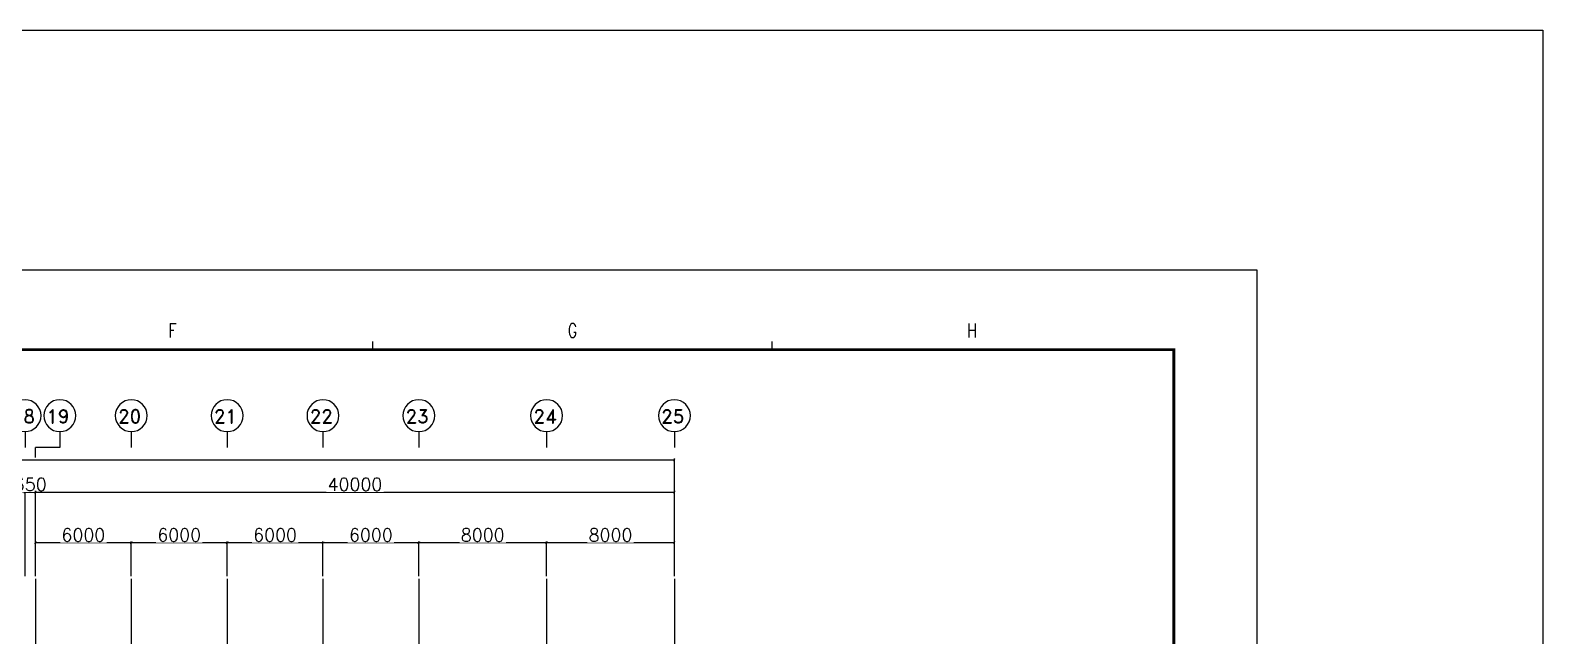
# Model space of a CAD drawing. Header units: millimetres. Extents: x -232466 to 860779, y -177975 to 311634.
# Drawn here: x 766094 to 860779, y 273733 to 311634 of the extents above; entities that cross this region are included whole.
import ezdxf

# ---------------------------------------------------------------- set-up
doc = ezdxf.new("R2010")
doc.units = ezdxf.units.MM
doc.linetypes.add('AXES', pattern=[50.8, 31.75, -6.35, 6.35, -6.35])
doc.linetypes.add('CENTER', pattern=[2, 1.25, -0.25, 0.25, -0.25])
for name, color, linetype in [('Center Line', 1, 'CENTER'), ('dim', 7, 'Continuous'), ('SYM', 7, 'Continuous'), ('TITLEBOX', 7, 'Continuous')]:
    doc.layers.add(name, color=color, linetype=linetype)
doc.styles.add('ROMAND', font='romand')
doc.styles.add('RomanS', font='romans.shx')
doc.styles.add('TBOX', font='romans.shx')
doc.dimstyles.new('HYUNDAI', dxfattribs={"dimscale": 120, "dimtxt": 3, "dimasz": 3, "dimexe": 1, "dimexo": 2, "dimgap": 1, "dimtad": 1, "dimdec": 0, "dimdsep": 46, "dimtxsty": 'RomanS', "dimcen": 0, "dimclrd": 256, "dimclre": 256, "dimclrt": 3, "dimadec": 0, "dimazin": 0, "dimtfac": 1, "dimtdec": 0, "dimtix": 1, "dimtmove": 2, "dimatfit": 3, "dimfxl": 1, "dimtvp": 1, "dimtolj": 1, "dimarcsym": 0})

# ---------------------------------------------------------------- blocks, each defined once
blk = doc.blocks.new('_ArchTick')
at = {"color": 0, "linetype": 'ByBlock', "const_width": 0.15}
blk.add_lwpolyline([(-0.5, -0.5), (0.5, 0.5)], dxfattribs=at)
blk = doc.blocks.new('*D287')
at = {"layer": 'Defpoints', "color": 0}
for p in [(806419, 284742), (666119, 277298), (806419, 277298)]:
    blk.add_point(p, dxfattribs=at)
at = {"layer": 'dim', "lineweight": -2}
for p, q in [((666119, 277458), (666119, 284822)), ((666119, 284742), (806419, 284742)), ((806419, 277458), (806419, 284822))]:
    blk.add_line(p, q, dxfattribs=at)
at = {"layer": 'dim', "lineweight": -2, "xscale": 160, "yscale": 160, "zscale": 160, "rotation": 180}
blk.add_blockref('_ArchTick', (666119, 284742), dxfattribs=at)
at = {"layer": 'dim', "lineweight": -2, "xscale": 160, "yscale": 160, "zscale": 160}
blk.add_blockref('_ArchTick', (806419, 284742), dxfattribs=at)
at = {"layer": 'dim', "color": 0, "insert": (736269, 285222), "char_height": 800, "attachment_point": 5, "style": 'RomanS', "bg_fill": 3, "box_fill_scale": 1.1, "bg_fill_color": 257, "bg_fill_transparency": 0}
blk.add_mtext('\\A1;140300', dxfattribs=at)
blk = doc.blocks.new('*D339')
at = {"layer": 'Defpoints', "color": 0}
for p in [(765769, 277298), (766419, 277298)]:
    blk.add_point(p, dxfattribs=at)
at = {"layer": 'dim', "lineweight": -2}
for p, q in [((765769, 282724), (765609, 282724)), ((765769, 277458), (765769, 282804)), ((765769, 282724), (766419, 282724)), ((766419, 277458), (766419, 282804)), ((766419, 282724), (766579, 282724))]:
    blk.add_line(p, q, dxfattribs=at)
at = {"layer": 'dim', "lineweight": -2, "xscale": 160, "yscale": 160, "zscale": 160}
blk.add_blockref('_ArchTick', (765769, 282724), dxfattribs=at)
at = {"layer": 'dim', "lineweight": -2, "xscale": 160, "yscale": 160, "zscale": 160, "rotation": 180}
blk.add_blockref('_ArchTick', (766419, 282724), dxfattribs=at)
at = {"layer": 'dim', "color": 0, "insert": (766094, 283204), "char_height": 800, "attachment_point": 5, "style": 'RomanS', "bg_fill": 3, "box_fill_scale": 1.1, "bg_fill_color": 257, "bg_fill_transparency": 0}
blk.add_mtext('\\A1;650', dxfattribs=at)
at = {"layer": 'Defpoints', "color": 0}
blk.add_point((766419, 282724), dxfattribs=at)
blk = doc.blocks.new('*D340')
at = {"layer": 'Defpoints', "color": 0}
for p in [(772419, 279561), (766419, 277298), (772419, 277298)]:
    blk.add_point(p, dxfattribs=at)
at = {"layer": 'dim', "lineweight": -2}
for p, q in [((766419, 277458), (766419, 279641)), ((766419, 279561), (772419, 279561)), ((772419, 277458), (772419, 279641))]:
    blk.add_line(p, q, dxfattribs=at)
at = {"layer": 'dim', "lineweight": -2, "xscale": 160, "yscale": 160, "zscale": 160, "rotation": 180}
blk.add_blockref('_ArchTick', (766419, 279561), dxfattribs=at)
at = {"layer": 'dim', "lineweight": -2, "xscale": 160, "yscale": 160, "zscale": 160}
blk.add_blockref('_ArchTick', (772419, 279561), dxfattribs=at)
at = {"layer": 'dim', "color": 0, "insert": (769419, 280041), "char_height": 800, "attachment_point": 5, "style": 'RomanS', "bg_fill": 3, "box_fill_scale": 1.1, "bg_fill_color": 257, "bg_fill_transparency": 0}
blk.add_mtext('\\A1;\\H0.025x;\\H40x;6000', dxfattribs=at)
blk = doc.blocks.new('*D341')
at = {"layer": 'Defpoints', "color": 0}
for p in [(778419, 279561), (772419, 277298), (778419, 277298)]:
    blk.add_point(p, dxfattribs=at)
at = {"layer": 'dim', "lineweight": -2}
for p, q in [((772419, 277458), (772419, 279641)), ((772419, 279561), (778419, 279561)), ((778419, 277458), (778419, 279641))]:
    blk.add_line(p, q, dxfattribs=at)
at = {"layer": 'dim', "lineweight": -2, "xscale": 160, "yscale": 160, "zscale": 160, "rotation": 180}
blk.add_blockref('_ArchTick', (772419, 279561), dxfattribs=at)
at = {"layer": 'dim', "lineweight": -2, "xscale": 160, "yscale": 160, "zscale": 160}
blk.add_blockref('_ArchTick', (778419, 279561), dxfattribs=at)
at = {"layer": 'dim', "color": 0, "insert": (775419, 280041), "char_height": 800, "attachment_point": 5, "style": 'RomanS', "bg_fill": 3, "box_fill_scale": 1.1, "bg_fill_color": 257, "bg_fill_transparency": 0}
blk.add_mtext('\\A1;\\H0.025x;\\H40x;6000', dxfattribs=at)
blk = doc.blocks.new('*D342')
at = {"layer": 'Defpoints', "color": 0}
for p in [(784419, 279561), (778419, 277298), (784419, 277298)]:
    blk.add_point(p, dxfattribs=at)
at = {"layer": 'dim', "lineweight": -2}
for p, q in [((778419, 277458), (778419, 279641)), ((778419, 279561), (784419, 279561)), ((784419, 277458), (784419, 279641))]:
    blk.add_line(p, q, dxfattribs=at)
at = {"layer": 'dim', "lineweight": -2, "xscale": 160, "yscale": 160, "zscale": 160, "rotation": 180}
blk.add_blockref('_ArchTick', (778419, 279561), dxfattribs=at)
at = {"layer": 'dim', "lineweight": -2, "xscale": 160, "yscale": 160, "zscale": 160}
blk.add_blockref('_ArchTick', (784419, 279561), dxfattribs=at)
at = {"layer": 'dim', "color": 0, "insert": (781419, 280041), "char_height": 800, "attachment_point": 5, "style": 'RomanS', "bg_fill": 3, "box_fill_scale": 1.1, "bg_fill_color": 257, "bg_fill_transparency": 0}
blk.add_mtext('\\A1;\\H0.025x;\\H40x;6000', dxfattribs=at)
blk = doc.blocks.new('*D343')
at = {"layer": 'Defpoints', "color": 0}
for p in [(790419, 279561), (784419, 277298), (790419, 277298)]:
    blk.add_point(p, dxfattribs=at)
at = {"layer": 'dim', "lineweight": -2}
for p, q in [((784419, 277458), (784419, 279641)), ((784419, 279561), (790419, 279561)), ((790419, 277458), (790419, 279641))]:
    blk.add_line(p, q, dxfattribs=at)
at = {"layer": 'dim', "lineweight": -2, "xscale": 160, "yscale": 160, "zscale": 160, "rotation": 180}
blk.add_blockref('_ArchTick', (784419, 279561), dxfattribs=at)
at = {"layer": 'dim', "lineweight": -2, "xscale": 160, "yscale": 160, "zscale": 160}
blk.add_blockref('_ArchTick', (790419, 279561), dxfattribs=at)
at = {"layer": 'dim', "color": 0, "insert": (787419, 280041), "char_height": 800, "attachment_point": 5, "style": 'RomanS', "bg_fill": 3, "box_fill_scale": 1.1, "bg_fill_color": 257, "bg_fill_transparency": 0}
blk.add_mtext('\\A1;\\H0.025x;\\H40x;6000', dxfattribs=at)
blk = doc.blocks.new('*D344')
at = {"layer": 'Defpoints', "color": 0}
for p in [(798419, 279561), (790419, 277298), (798419, 277298)]:
    blk.add_point(p, dxfattribs=at)
at = {"layer": 'dim', "lineweight": -2}
for p, q in [((790419, 277458), (790419, 279641)), ((790419, 279561), (798419, 279561)), ((798419, 277458), (798419, 279641))]:
    blk.add_line(p, q, dxfattribs=at)
at = {"layer": 'dim', "lineweight": -2, "xscale": 160, "yscale": 160, "zscale": 160, "rotation": 180}
blk.add_blockref('_ArchTick', (790419, 279561), dxfattribs=at)
at = {"layer": 'dim', "lineweight": -2, "xscale": 160, "yscale": 160, "zscale": 160}
blk.add_blockref('_ArchTick', (798419, 279561), dxfattribs=at)
at = {"layer": 'dim', "color": 0, "insert": (794419, 280041), "char_height": 800, "attachment_point": 5, "style": 'RomanS', "bg_fill": 3, "box_fill_scale": 1.1, "bg_fill_color": 257, "bg_fill_transparency": 0}
blk.add_mtext('\\A1;\\H0.025x;\\H40x;8000', dxfattribs=at)
blk = doc.blocks.new('*D345')
at = {"layer": 'Defpoints', "color": 0}
for p in [(806419, 282724), (766419, 277298), (806419, 277298)]:
    blk.add_point(p, dxfattribs=at)
at = {"layer": 'dim', "lineweight": -2}
for p, q in [((766419, 277458), (766419, 282804)), ((766419, 282724), (806419, 282724)), ((806419, 277458), (806419, 282804))]:
    blk.add_line(p, q, dxfattribs=at)
at = {"layer": 'dim', "lineweight": -2, "xscale": 160, "yscale": 160, "zscale": 160, "rotation": 180}
blk.add_blockref('_ArchTick', (766419, 282724), dxfattribs=at)
at = {"layer": 'dim', "lineweight": -2, "xscale": 160, "yscale": 160, "zscale": 160}
blk.add_blockref('_ArchTick', (806419, 282724), dxfattribs=at)
at = {"layer": 'dim', "color": 0, "insert": (786419, 283204), "char_height": 800, "attachment_point": 5, "style": 'RomanS', "bg_fill": 3, "box_fill_scale": 1.1, "bg_fill_color": 257, "bg_fill_transparency": 0}
blk.add_mtext('\\A1;40000', dxfattribs=at)
blk = doc.blocks.new('주열')
at = {"layer": 'SYM'}
blk.add_line((0, 600), (0, 0), dxfattribs=at)
blk.add_circle((0, 1200), 600, dxfattribs=at)
blk = doc.blocks.new('*D853')
at = {"layer": 'Defpoints', "color": 0}
for p in [(806419, 279561), (798419, 277298), (806419, 277298)]:
    blk.add_point(p, dxfattribs=at)
at = {"layer": 'dim', "lineweight": -2}
for p, q in [((798419, 277458), (798419, 279641)), ((798419, 279561), (806419, 279561)), ((806419, 277458), (806419, 279641))]:
    blk.add_line(p, q, dxfattribs=at)
at = {"layer": 'dim', "lineweight": -2, "xscale": 160, "yscale": 160, "zscale": 160, "rotation": 180}
blk.add_blockref('_ArchTick', (798419, 279561), dxfattribs=at)
at = {"layer": 'dim', "lineweight": -2, "xscale": 160, "yscale": 160, "zscale": 160}
blk.add_blockref('_ArchTick', (806419, 279561), dxfattribs=at)
at = {"layer": 'dim', "color": 0, "insert": (802419, 280041), "char_height": 800, "attachment_point": 5, "style": 'RomanS', "bg_fill": 3, "box_fill_scale": 1.1, "bg_fill_color": 257, "bg_fill_transparency": 0}
blk.add_mtext('\\A1;\\H0.025x;\\H40x;8000', dxfattribs=at)

msp = doc.modelspace()

# ---------------------------------------------------------------- linework, layer by layer
at = {"layer": 'TITLEBOX', "color": 4, "linetype": 'Continuous'}
for p, q in [((787530.6, 291645.3), (787530.6, 292145.3)), ((787530.6, 291645.3), (787530.6, 292145.3)), ((812530.6, 291645.3), (812530.6, 292145.3)), ((812530.6, 291645.3), (812530.6, 292145.3))]:
    msp.add_line(p, q, dxfattribs=at)
at = {"layer": 'TITLEBOX', "color": 7}
msp.add_lwpolyline([(632621.3, 296645.3), (842871.3, 296645.3), (842871.3, 148145.3), (632621.3, 148145.3)], close=True, dxfattribs=at)
at = {"layer": 'TITLEBOX', "color": 4, "const_width": 175}
msp.add_lwpolyline([(637621.3, 291645.3), (837686.3, 291645.3), (837686.3, 153916.7), (637621.3, 153916.7)], close=True, dxfattribs=at)

# ---------------------------------------------------------------- texts
at = {"layer": 'SYM', "style": 'ROMAND'}
for s, p in [('18', (764946.9, 287049)), ('19', (767102.8, 287049)), ('20', (771596.9, 287049)), ('21', (777596.9, 287049)), ('22', (783596.9, 287049)), ('23', (789596.9, 287049)), ('24', (797596.9, 287049)), ('25', (805596.9, 287049))]:
    msp.add_text(s, height=840.88, dxfattribs=at).set_placement(p)
at = {"layer": 'TITLEBOX', "color": 4, "linetype": 'Continuous', "style": 'TBOX', "width": 0.75}
for s, p in [('F', (774748.1, 292411.7)), ('G', (799748.1, 292411.7)), ('H', (824748.1, 292411.7))]:
    msp.add_text(s, height=875, dxfattribs=at).set_placement(p)

# ---------------------------------------------------------------- next in the draw order: dimensions: what is measured, and where the dimension line sits
at = {"layer": 'dim'}
dim = msp.add_linear_dim(base=(806419.4, 284742.5), p1=(666119.4, 277297.7), p2=(806419.4, 277297.7), dimstyle='HYUNDAI', override={"dimscale": 80, "dimtxt": 10, "dimasz": 2, "dimpost": '\\X', "dimblk1": 'ArchTick', "dimblk2": 'ArchTick', "dimsah": 1, "dimclrt": 0, "dimtfill": 1, "dimtfillclr": 0}, dxfattribs=at)
dim.commit()
dim.dimension.update_dxf_attribs({"geometry": '*D287', "text_midpoint": (736269.4, 285222.5)})

# ---------------------------------------------------------------- next in the draw order: linework, layer by layer
for p in [(767948.2, 285509.5), (766419.4, 284886)]:
    msp.add_line(p, (766419.4, 285509.5))
at = {"layer": 'Center Line', "linetype": 'AXES'}
for p, q in [((766419.4, 277297.7), (766419.4, 194123.5)), ((772419.4, 277297.7), (772419.4, 194123.5)), ((778419.4, 277297.7), (778419.4, 194123.5)), ((784419.4, 277297.7), (784419.4, 194123.5)), ((790419.4, 277297.7), (790419.4, 194123.5)), ((798419.4, 277297.7), (798419.4, 194123.5))]:
    msp.add_line(p, q, dxfattribs=at)

# ---------------------------------------------------------------- next in the draw order: block references
at = {"layer": 'SYM', "xscale": -1.666666666666667, "yscale": 1.666666666666667, "zscale": 1.666666666666667, "rotation": 359.9999999999999}
for p in [(765769.4, 285509.5), (767948.2, 285509.5), (772419.4, 285509.5), (778419.4, 285509.5), (784419.4, 285509.5), (790419.4, 285509.5), (798419.4, 285509.5), (806419.4, 285509.5)]:
    msp.add_blockref('주열', p, dxfattribs=at)

# ---------------------------------------------------------------- next in the draw order: dimensions: what is measured, and where the dimension line sits
at = {"layer": 'dim'}
dim = msp.add_linear_dim(base=(766419.4, 282724.1), p1=(765769.4, 277297.7), p2=(766419.4, 277297.7), dimstyle='HYUNDAI', override={"dimscale": 80, "dimtxt": 10, "dimasz": 2, "dimpost": '\\X', "dimblk1": 'ArchTick', "dimblk2": 'ArchTick', "dimsah": 1, "dimclrt": 0, "dimtfill": 1, "dimtfillclr": 0}, dxfattribs=at)
dim.commit()
dim.dimension.update_dxf_attribs({"geometry": '*D339', "text_midpoint": (766094.4, 283204.1)})

# ---------------------------------------------------------------- next in the draw order: dimensions: what is measured, and where the dimension line sits
dim = msp.add_linear_dim(base=(772419.4, 279560.7), p1=(766419.4, 277297.7), p2=(772419.4, 277297.7), text='\\H0.025x;\\H40x;<>', dimstyle='HYUNDAI', override={"dimscale": 80, "dimtxt": 10, "dimasz": 2, "dimpost": '\\X', "dimtxsty": 'RomanS', "dimblk1": 'ArchTick', "dimblk2": 'ArchTick', "dimsah": 1, "dimclrt": 0, "dimtfill": 1}, dxfattribs=at)
dim.commit()
dim.dimension.update_dxf_attribs({"geometry": '*D340', "text_midpoint": (769419.4, 280040.7)})

# ---------------------------------------------------------------- next in the draw order: dimensions: what is measured, and where the dimension line sits
dim = msp.add_linear_dim(base=(778419.4, 279560.7), p1=(772419.4, 277297.7), p2=(778419.4, 277297.7), text='\\H0.025x;\\H40x;<>', dimstyle='HYUNDAI', override={"dimscale": 80, "dimtxt": 10, "dimasz": 2, "dimpost": '\\X', "dimtxsty": 'RomanS', "dimblk1": 'ArchTick', "dimblk2": 'ArchTick', "dimsah": 1, "dimclrt": 0, "dimtfill": 1}, dxfattribs=at)
dim.commit()
dim.dimension.update_dxf_attribs({"geometry": '*D341', "text_midpoint": (775419.4, 280040.7)})

# ---------------------------------------------------------------- next in the draw order: dimensions: what is measured, and where the dimension line sits
dim = msp.add_linear_dim(base=(784419.4, 279560.7), p1=(778419.4, 277297.7), p2=(784419.4, 277297.7), text='\\H0.025x;\\H40x;<>', dimstyle='HYUNDAI', override={"dimscale": 80, "dimtxt": 10, "dimasz": 2, "dimpost": '\\X', "dimtxsty": 'RomanS', "dimblk1": 'ArchTick', "dimblk2": 'ArchTick', "dimsah": 1, "dimclrt": 0, "dimtfill": 1}, dxfattribs=at)
dim.commit()
dim.dimension.update_dxf_attribs({"geometry": '*D342', "text_midpoint": (781419.4, 280040.7)})

# ---------------------------------------------------------------- next in the draw order: dimensions: what is measured, and where the dimension line sits
dim = msp.add_linear_dim(base=(790419.4, 279560.7), p1=(784419.4, 277297.7), p2=(790419.4, 277297.7), text='\\H0.025x;\\H40x;<>', dimstyle='HYUNDAI', override={"dimscale": 80, "dimtxt": 10, "dimasz": 2, "dimpost": '\\X', "dimtxsty": 'RomanS', "dimblk1": 'ArchTick', "dimblk2": 'ArchTick', "dimsah": 1, "dimclrt": 0, "dimtfill": 1}, dxfattribs=at)
dim.commit()
dim.dimension.update_dxf_attribs({"geometry": '*D343', "text_midpoint": (787419.4, 280040.7)})

# ---------------------------------------------------------------- next in the draw order: dimensions: what is measured, and where the dimension line sits
dim = msp.add_linear_dim(base=(798419.4, 279560.7), p1=(790419.4, 277297.7), p2=(798419.4, 277297.7), text='\\H0.025x;\\H40x;<>', dimstyle='HYUNDAI', override={"dimscale": 80, "dimtxt": 10, "dimasz": 2, "dimpost": '\\X', "dimtxsty": 'RomanS', "dimblk1": 'ArchTick', "dimblk2": 'ArchTick', "dimsah": 1, "dimclrt": 0, "dimtfill": 1}, dxfattribs=at)
dim.commit()
dim.dimension.update_dxf_attribs({"geometry": '*D344', "text_midpoint": (794419.4, 280040.7)})

# ---------------------------------------------------------------- next in the draw order: dimensions: what is measured, and where the dimension line sits
dim = msp.add_linear_dim(base=(806419.4, 282724.1), p1=(766419.4, 277297.7), p2=(806419.4, 277297.7), dimstyle='HYUNDAI', override={"dimscale": 80, "dimtxt": 10, "dimasz": 2, "dimpost": '\\X', "dimblk1": 'ArchTick', "dimblk2": 'ArchTick', "dimsah": 1, "dimclrt": 0, "dimtfill": 1, "dimtfillclr": 0}, dxfattribs=at)
dim.commit()
dim.dimension.update_dxf_attribs({"geometry": '*D345', "text_midpoint": (786419.4, 283204.1)})

# ---------------------------------------------------------------- next in the draw order: linework, layer by layer
at = {"layer": 'Center Line', "linetype": 'AXES'}
msp.add_line((806419.4, 277297.7), (806419.4, 194123.5), dxfattribs=at)

# ---------------------------------------------------------------- next in the draw order: dimensions: what is measured, and where the dimension line sits
at = {"layer": 'dim'}
dim = msp.add_linear_dim(base=(806419.4, 279560.7), p1=(798419.4, 277297.7), p2=(806419.4, 277297.7), text='\\H0.025x;\\H40x;<>', dimstyle='HYUNDAI', override={"dimscale": 80, "dimtxt": 10, "dimasz": 2, "dimpost": '\\X', "dimtxsty": 'RomanS', "dimblk1": 'ArchTick', "dimblk2": 'ArchTick', "dimsah": 1, "dimclrt": 0, "dimtfill": 1}, dxfattribs=at)
dim.commit()
dim.dimension.update_dxf_attribs({"geometry": '*D853', "text_midpoint": (802419.4, 280040.7)})

# ---------------------------------------------------------------- next in the draw order: linework, layer by layer
msp.add_lwpolyline([(223055.1, 311633.8), (860779.3, 311633.8), (860779.3, -177974.5), (223055.1, -177974.5)], close=True)

doc.saveas('drawing.dxf')
